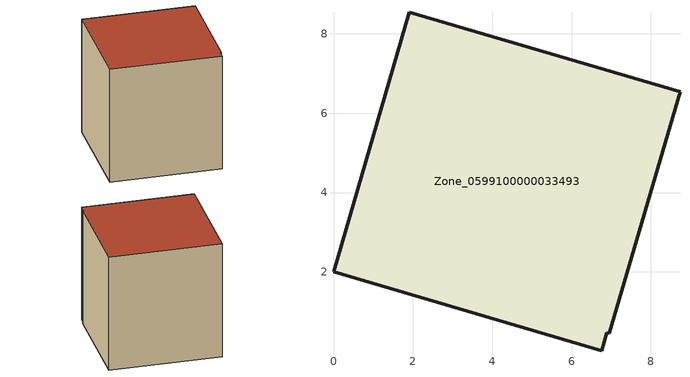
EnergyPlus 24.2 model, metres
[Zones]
Zone_0599100000033493
 floor ground (C_G): 6.95,0.46 6.89,0.47 6.76,0.02 0,2 1.91,8.54 8.73,6.54 z0
 wall outside (C_F): 8.73,6.54 1.91,8.54 0,2 6.76,0.02 6.89,0.47 6.95,0.46 8.73,6.54 z0:7.71
 roof outside (C_R): 6.89,0.47 6.95,0.46 8.73,6.54 1.91,8.54 0,2 6.76,0.02 z7.71
[BUILDING]
Pand.0599100000033493: North Axis=0; Terrain=City; Loads Convergence Tolerance Value=0.04; Temperature Convergence Tolerance Value=0.4; Solar Distribution=FullExterior; Maximum Number of Warmup Days=25; Minimum Number of Warmup Days=1
[Site:Location]
Rotterdam.The.Hague.AP_ZH_NLD Design_Conditions: Latitude=51.96; Longitude=4.45; Time Zone=1; Elevation=-4.5
[SITE:GROUNDTEMPERATURE:BUILDINGSURFACE]
18, 18, 18, 18, 18, 18, 18, 18, 18, 18, 18, 18
[MATERIAL] Thermal Absorptance=0.9; Solar Absorptance=0.7; Visible Absorptance=0.7
Name | Roughness | Thickness | Conductivity | Density | Specific Heat
G.TI.1946 | MediumSmooth | 0.15 | 1 | 540 | 1210
F.TI.1946 | Rough | 0.3 | 0.857143 | 1920 | 840
R.TI.1946 | MediumRough | 0.2 | 0.1 | 1500 | 1000
[CONSTRUCTION]
C_G: G.TI.1946
C_F: F.TI.1946
C_R: R.TI.1946
[ZONE]
Zone_0599100000033493: Type=1; Multiplier=1; Ceiling Height=Autocalculate; Volume=Autocalculate; Floor Area=autocalculate; Part of Total Floor Area=Yes
[ZONEINFILTRATION:DESIGNFLOWRATE]
Infil_Zone_0599100000033493: Zone or ZoneList or Space or SpaceList=Zone_0599100000033493; Schedule=AlwaysOn; Design Flow Rate Calculation Method=Flow/Area; Flow Rate per Floor Area=0.003; Constant Term Coefficient=1; Temperature Term Coefficient=0; Velocity Term Coefficient=0; Velocity Squared Term Coefficient=0
[HVACTEMPLATE:ZONE:IDEALLOADSAIRSYSTEM]
Zone_0599100000033493: Maximum Heating Supply Air Temperature=50; Minimum Cooling Supply Air Temperature=13; Maximum Heating Supply Air Humidity Ratio=0.0156; Minimum Cooling Supply Air Humidity Ratio=0.0077; Heating Limit=NoLimit; Cooling Limit=NoLimit; Dehumidification Control Type=ConstantSensibleHeatRatio; Cooling Sensible Heat Ratio=0.7; Dehumidification Setpoint=60; Humidification Control Type=None; Humidification Setpoint=30; Outdoor Air Method=None; Outdoor Air Flow Rate per Person=0.00944; Outdoor Air Flow Rate per Zone Floor Area=0; Outdoor Air Flow Rate per Zone=0; Demand Controlled Ventilation Type=None; Outdoor Air Economizer Type=NoEconomizer; Heat Recovery Type=None; Sensible Heat Recovery Effectiveness=0.7; Latent Heat Recovery Effectiveness=0.65
[ZONECONTROL:THERMOSTAT]
ThermostatControl_Zone_0599100000033493: Zone or ZoneList=Zone_0599100000033493; Control Type Schedule=DualSetpointControlType; Control 1=Thermostat_Zone_0599100000033493; Temperature Difference Between Cutout And Setpoint=0
[THERMOSTATSETPOINT:DUALSETPOINT]
Thermostat_Zone_0599100000033493: Heating Setpoint Temperature Schedule=HeatingSetpoint_Zone_0599100000033493; Cooling Setpoint Temperature Schedule=CoolingSetpoint_Zone_0599100000033493
[SCHEDULE:COMPACT]
HeatingSetpoint_Zone_0599100000033493: Through: 12/31, For: AllDays, Until: 24:00, 21
CoolingSetpoint_Zone_0599100000033493: Through: 12/31, For: AllDays, Until: 24:00, 24
DualSetpointControlType: Through: 12/31, For: AllDays, Until: 24:00, 4
AlwaysOn: Through: 12/31, For: AllDays, Until: 24:00, 1
